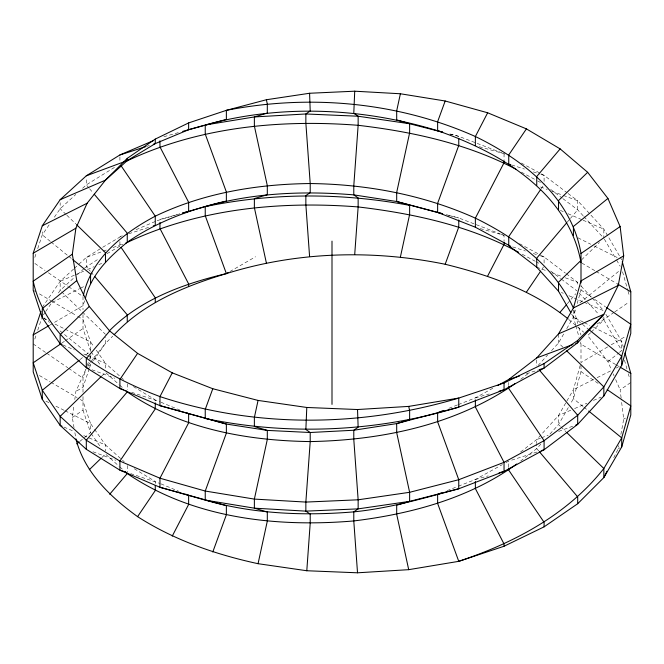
<?xml version="1.0" encoding="UTF-8"?>
<svg xmlns="http://www.w3.org/2000/svg" width="664" height="664" viewBox="0 0 664 664"><rect width="100%" height="100%" fill="white"/><g stroke="black" fill="none" stroke-linecap="round" stroke-linejoin="round"><path stroke-width="0.5" stroke-dasharray="3.32 2.49" d="M74.036 427.649L72.326 417.507L73.97 405.488M74.791 399.471L75.887 391.453L86.702 367.433M613.76 457.712L618.275 448.681L618.831 445.619M620.881 434.414L623.687 419.125L621.23 398.931M566.757 328.638L573.43 317.027L575.862 308.328M577.215 303.506L581 289.985L581 284.906M580.187 365.441L573.43 389.585L566.243 402.093M581 365.573L581 371.616L573.43 398.657L570.351 404.019M34.819 257.408L36.122 253.49M37.74 248.585L42.28 234.857L50.356 223.071M34.819 339.047L36.445 334.141M37.74 330.216L41.633 318.446M84.643 300.75L83 305.647L50.099 324.962M83 392.258L83 378.206L85.963 369.4M87.275 365.49L89.25 359.622M89.582 358.643L91.715 354.061M89.25 368.686L83 387.278L75.887 391.453M89.582 367.707L90.57 364.777L92.86 361.49M563.67 333.992L558.532 342.931L551.045 351.198M565.728 402.99L558.532 415.49L536.744 439.543L519.945 452.466M568.293 407.588L558.532 424.562L549.004 435.086M541.193 188.709L542.928 186.144M541.807 269.435L543.517 266.911M54.39 217.178L60.158 208.753L75.845 194.436M42.28 307.415L60.158 281.32L73.604 269.044M43.434 314.802L45.16 312.279M45.741 311.441L50.929 303.863M58.432 292.915L60.158 290.392L74.351 277.428M93.433 360.668L105.468 343.404L112.731 336.142M90.279 362.527L87.117 366.511L90.57 364.777M90.91 361.731L105.468 343.404L105.468 337.362M567.131 222.291L569.77 219.178M570.434 218.398L577.697 209.824L577.697 200.752L567.861 193.324M567.297 303.73L575.746 293.762M538.106 365.474L547.642 354.958M540.836 444.108L536.744 448.615L520.742 460.924M101.75 376.007L105.468 372.404L118.989 384.522M101.791 457.612L105.468 454.043L118.989 466.153M581.556 259.848L599.385 242.559M590.603 332.714L587.657 335.561L607.925 361.706L611.586 370.147M591.333 332L603.842 319.874L603.842 316.844M82.568 188.294L86.303 184.882L116.466 166.166M74.351 268.364L78.086 264.953M78.833 264.264L86.303 257.449L101.816 247.821M77.339 274.705L84.062 268.563M84.809 267.882L99.226 258.495M80.103 359.531L82.519 357.572M85.739 354.958L90.57 351.04L83 328.531L83 314.487M79.838 441.386L90.57 432.671L90.57 423.599L83 401.097L77.663 397.968M579.871 302.859L620.11 270.173M607.925 361.706L618.657 352.991M619.421 352.368L621.72 350.501L603.842 319.874L601.775 317.624M520.742 379.285L529.548 372.521M61.901 343.047L64.433 341.313M65.271 340.732L83 328.531M72.326 417.507L83 410.169L83 396.118M597.036 324.09L613.918 312.478M614.764 311.897L629.115 302.02M621.114 397.919L620.126 389.843L630.8 382.497M102.671 247.29L122.774 235.363M106.987 253.681L122.774 244.435M607.676 346.89L581 362.544L581 341.171M611.237 344.799L625.463 336.449M623.687 419.125L625.463 418.079M229.902 271.559L255.549 256.752M458.384 404.567L475.366 397.885L494.306 387.419M458.384 486.197L475.366 479.516L502.424 464.568M506.034 462.576L508.74 461.082L508.74 467.132M52.298 302.377L79.63 288.641M80.543 288.176L85.1 285.893M593.475 379.509L573.43 389.585L573.43 398.657L583.092 406.501M597.119 377.675L611.702 370.346M616.258 368.055L618.076 367.142M618.275 448.681L619.993 447.81M74.318 275.211L60.158 281.32L60.158 290.392M75.264 274.805L83.755 271.136M87.532 269.509L94.139 266.662M98.861 264.621L101.692 263.401M570.799 410.194L558.532 415.49L558.532 424.562L560.018 426.006M574.576 408.567L586.851 403.272M593.458 400.425L601.011 397.163M136.12 229.653L156.148 221.087M157.102 220.68L179.645 213.883L159.958 219.452L159.958 221.469M448.955 408.277L457.446 404.932M447.063 490.654L457.446 486.571M106.298 250.029L86.303 257.449L86.303 266.513L90.262 271.194M112.971 247.556L123.446 243.671M540.554 438.132L536.744 439.543L536.744 443.577M541.509 437.775L548.173 435.302M558.648 431.417L572.932 426.122M146.42 146.453L149.367 145.507M119.91 236.591L121.877 235.961M128.75 233.753L149.367 227.146M526.419 373.774L538.197 369.997M511.687 460.135L537.217 451.952M163.9 136.709L178.749 132.51M475.366 397.885L489.21 393.968M475.366 479.516L488.223 475.889M449.736 134.02L458.758 136.336L502.108 152.952M448.731 215.402L458.758 217.966L500.183 233.852M450.117 134.045L458.758 136.336M446.274 214.663L458.758 217.966M479.325 146.711L504.042 153.691L505.86 154.679M480.313 228.623L504.042 235.33L504.042 241.372M511.687 164.971L524.452 169.063M533.292 171.901L540.164 174.109M541.143 174.424L544.09 175.362L567.039 192.709M512.666 246.917L525.431 251.017M533.292 253.532L539.185 255.424M540.164 255.74L544.09 257.001L565.404 273.103M131.696 392.299L160.024 401.844M130.708 473.615L160.024 483.475M540.554 186.974L547.227 189.447M551.983 191.215L562.458 195.1M563.412 195.457L577.697 200.752L603.842 229.163L619.678 256.296M536.744 267.202L545.318 270.381M551.983 272.854L561.512 276.382M565.321 277.801L577.697 282.391L577.697 286.425M92.014 369.782L114.872 378.264M92.968 451.769L115.827 460.252M501.146 234.218L504.042 235.33M160.978 402.243L180.052 410.186M160.978 483.873L179.097 491.418M560.424 210.43L563.255 211.65M567.969 213.692L582.129 219.801M583.075 220.207L603.842 229.163L603.842 238.235M561.362 292.475L563.255 293.289M568.915 295.729L583.075 301.838M584.021 302.244L603.842 310.802M62.989 345.006L74.318 349.895M83.755 353.97L86.586 355.19M87.532 355.597L105.468 363.341L120.491 376.795M63.935 427.052L74.318 431.534M83.755 435.601L105.468 444.971L124.251 461.795M577.987 237.812L590.744 244.227M594.388 246.053L617.163 257.507M583.457 322.198L573.43 317.151L571.38 313.582M584.37 322.654L589.831 325.401M593.475 327.236L621.72 341.429L623.371 347.247M43.193 318.147L48.655 320.895M55.037 324.107L64.142 328.68M65.055 329.145L90.57 341.968L94.006 346.898M45.924 401.156L49.568 402.99M55.942 406.194L64.142 410.319M65.055 410.775L90.57 423.599L94.006 428.529M521.331 163.053L540.446 173.395M541.359 173.885L544.09 175.362L544.09 184.434M521.331 172.125L536.811 180.492M537.716 180.99L540.446 182.467M519.514 243.705L540.446 255.026M541.359 255.524L544.09 257.001L544.09 264.056M522.244 254.246L534.985 261.143M535.898 261.641L540.446 264.098M581.888 263.085L595.226 270.912M596.114 271.435L616.574 283.437M615.686 364.553L581 344.193L580.461 342.267M616.574 365.075L619.238 366.644M33.2 290.234L35.864 291.795M39.425 293.886L50.987 300.667M51.875 301.19L76.775 315.807M77.663 316.33L83 319.459L90.57 341.968L90.57 350.028M39.425 375.517L50.099 381.783M50.987 382.306L76.775 397.445M133.381 386.572L155.26 399.852L155.26 402.882M134.252 468.742L155.26 481.491L155.26 483.508M581 289.985L591.126 296.949M594.504 299.273L605.477 306.826M581 371.616L598.729 383.809M34.885 263.475L45.019 270.447M48.397 272.763L67.803 286.126M68.649 286.707L82.153 295.995M33.2 343.944L45.857 352.659M46.704 353.24L67.803 367.756M68.649 368.337L83 378.206M550.647 189.389L562.126 198.063M562.939 198.677L577.697 209.824L583.199 215.808M566.226 273.717L577.697 282.391M550.647 271.028L560.482 278.457M561.304 279.071L576.875 290.84M573.43 317.027L587.922 328.788M583.897 407.156L587.922 410.418M50.323 241.389L42.28 234.857L42.28 231.827M51.128 242.045L71.247 258.387M43.89 317.799L49.518 322.372M59.984 330.871L88.154 353.746M568.791 319.517L583.731 332.224M121.246 377.467L123.496 379.493M119.744 385.195L123.496 388.556M119.744 466.825L122.749 469.523M562.989 347.247L558.532 342.931L558.532 333.859M560.765 426.728L565.96 431.766M66.101 214.522L60.158 208.753L60.158 202.711M66.848 215.244L75.754 223.884M61.644 291.828L105.468 334.332M583.888 216.555L602.464 236.741M581.141 286.126L591.458 297.339M592.147 298.086L603.153 310.055M579.074 292.957L586.644 301.182M587.325 301.929L599.028 314.636M538.728 450.956L536.744 448.615L536.744 444.581M88.943 187.995L86.303 184.882L86.303 178.84M89.607 188.775L92.91 192.676M90.926 271.974L93.566 275.087M96.297 350.185L105.468 363.341L105.468 368.379M91.142 351.862L100.878 365.831M94.578 429.351L105.468 444.971L105.468 451.022M91.142 433.492L100.878 447.47M620.184 257.175L621.72 259.798M604.348 239.115L616.101 259.242M616.615 260.114L620.184 266.239M605.883 314.296L621.72 341.429L621.72 349.496M613.212 373.898L614.026 375.774M615.652 379.526L620.126 389.843M83 410.169L90.57 432.671M622.55 271.775L627.77 290.201M628.053 291.164L629.148 295.048M624.475 360.195L626.949 368.927M628.327 373.774L629.148 376.679M573.978 310.013L577.755 323.534M578.842 327.402L581 335.121M575.597 324.879L573.43 317.151L573.43 308.959M575.862 325.85L579.108 337.436M74.891 432.721L75.746 437.792M536.744 359.929L536.744 365.972M508.74 382.472L508.74 385.493M504.042 153.691L504.042 159.742M127.256 383.858L127.256 389.909M127.256 465.497L127.256 472.552M119.91 156.97L119.91 162.008M119.91 241.63L119.91 245.663M90.57 355.705L90.57 359.739M83 296.576L83 309.623"/><path stroke-width="1" d="M306.793 407.472L305.855 429.508L310.212 432.505L353.787 430.239L396.69 423.599L458.758 407.14L504.042 389.776L544.09 368.105L577.697 342.715L603.842 314.313L618.275 285.412L623.687 255.856L620.126 226.573L607.925 198.436L587.657 172.3L560.15 148.894L526.419 128.882L487.658 112.78L445.179 100.994L400.392 93.765L354.717 91.2L309.59 93.259L266.38 99.741L226.366 110.34L188.634 122.915L155.26 139.083L127.256 158.356L105.468 180.135L87.117 203.242L75.887 228.184L72.326 254.237L76.767 280.606L89.283 306.469L109.701 330.987L137.581 353.373L172.25 372.844L212.787 388.731L258.064 400.425L306.793 407.472L357.522 409.53L408.709 406.401L458.758 398.068L504.042 382.979L544.09 363.573L577.697 340.449L603.842 314.313L558.532 333.859L536.744 357.913L508.74 379.451L497.917 385.427M625.023 353.065L630.8 373.425L630.8 414.95L621.72 446.947L603.842 477.574L577.697 503.719L544.09 526.842L504.042 546.248L458.758 561.337L408.709 569.67L357.522 572.8L306.793 570.741L310.212 523.207L310.212 514.135L305.855 511.139L254.37 508.167L205.242 500.108L159.958 487.285L119.91 470.154L86.303 449.296L60.158 425.425L42.28 399.321L33.2 371.865L33.2 334.88L40.985 311.341M354.717 91.2L353.787 113.237L358.145 116.233L409.63 123.745L442.722 132.219M354.717 254.47L358.145 206.936L358.145 197.864L353.787 194.876C304.112 190.717 253.341 192.743 205.242 206.628L205.242 215.7L226.366 273.601C296.949 251.49 372.911 249.523 445.179 264.264C488.762 274.996 532.794 290.218 568.01 318.844M258.064 400.425L254.37 417.465L254.37 426.537L267.31 430.405L310.212 432.505L310.212 441.577L305.855 502.075L305.855 511.139L358.145 508.873L409.63 501.361L458.758 488.77L504.042 471.415L544.09 449.744L577.697 424.354L603.842 395.943L621.72 365.308L630.8 333.32L630.8 291.795L622.268 261.74M75.912 438.804C84.22 472.129 110.581 497.145 137.581 516.642C174.258 540.139 215.675 554.531 258.064 563.694L267.31 521.107L267.31 512.035L254.37 508.167L254.37 499.096L267.31 439.477L267.31 430.405L226.366 424.064L159.958 405.654L119.91 388.515L86.303 367.665L60.158 343.786L42.28 317.691L33.2 290.234L33.2 253.241L42.28 225.785L60.158 199.69L86.303 175.811L119.91 154.953L153.284 140.677M400.392 93.765L396.69 110.805L396.69 119.877L409.63 123.745L409.63 132.817L396.69 192.435L396.69 201.507L442.722 213.858M400.392 257.034L409.63 214.447L409.63 205.375C342.184 192.718 272.489 192.593 205.242 206.628M558.532 333.859L573.43 307.955L581 280.913L623.687 255.856M83.332 295.596C91.283 258.346 123.23 233.13 155.26 216.182C203.433 193 257.084 184.119 310.212 183.538C366.86 184.243 423.566 194.818 475.366 218.157C515.754 237.795 554.224 266.281 573.43 308.088M85.299 298.8C90.777 274.971 108.946 257.184 127.256 242.252C156.953 221.527 191.265 209.094 226.366 201.043L226.366 191.971L205.242 134.07L205.242 124.998C281.038 103.974 362.718 107.742 437.634 130.742L442.431 132.012M212.787 388.731L205.242 409.406L205.242 418.478C289.014 435.899 376.87 431.932 458.758 407.14L458.758 398.068C361.988 427.101 256.221 428.429 159.958 396.582C105.858 376.214 46.405 342.25 33.2 281.162L72.326 254.237M212.787 551.991L226.366 514.774L226.366 505.702L159.958 487.285L159.958 478.213L188.634 422.827L188.634 413.755L185.771 412.568M445.179 100.994L437.634 121.678L437.634 130.742C499.793 152.073 568.318 192.427 581 262.562M445.179 264.264L458.758 227.038L458.758 219.983M606.996 471.257L603.842 477.574L603.842 468.51L621.72 437.875L630.8 405.878L607.17 389.619M172.25 372.844L159.958 396.582L159.958 405.654L226.366 424.064L226.366 433.135L205.242 491.045L205.242 500.108C253.341 514.002 304.112 516.028 353.787 511.869C389.643 508.3 424.097 498.041 458.758 488.77L458.758 479.707L437.634 421.798L437.634 412.726L443.295 410.501M172.25 536.114L188.634 504.466L188.634 495.394L185.771 494.199M487.658 112.78L475.366 136.518L475.366 145.59M487.658 276.05L504.042 244.402L504.042 242.385M137.581 353.373L119.91 379.443L119.91 388.515L123.836 389.776M137.581 516.642L155.26 490.563L155.26 485.525M526.419 128.882L508.74 154.953L508.74 164.025L510.707 164.655M540.612 189.564L508.74 236.591L508.74 245.663L536.744 267.202L558.532 291.247L570.866 312.686M526.419 292.143L540.67 271.119M109.701 330.987L86.303 358.593L86.303 367.665L88.204 368.371M515.139 383.593C455.653 424.96 381.709 440.224 310.212 441.577C246.552 440.689 180.525 428.703 127.256 391.926L86.303 440.224L86.303 449.296M109.701 494.257L127.256 473.556C193.017 518.302 276.224 527.523 353.787 520.941C411.149 513.919 469.406 498.291 516.741 463.995M560.15 148.894L536.744 176.491L536.744 185.563M566.467 223.071L536.744 258.13L536.744 267.202M560.15 312.163L566.649 304.494M114.183 334.689C143.781 302.842 185.505 285.885 226.366 273.601L228.134 272.58M89.283 306.469L60.158 334.714L60.158 343.786L62.051 344.599M101.011 376.729L60.158 416.353L60.158 425.425L62.051 426.238M89.283 469.738L101.052 458.318M587.657 172.3L558.532 200.545L558.532 209.617M580.817 260.57L558.532 282.183L558.532 291.247M109.22 330.971C140.502 299.223 183.87 283.677 226.366 273.601M76.767 280.606L42.28 308.619L42.28 317.691M79.298 360.187L42.28 390.258L42.28 399.321M76.767 443.876L79.066 442.008M607.925 198.436L573.43 226.449L573.43 235.521M61.055 343.628L33.2 362.793L42.28 390.258L60.158 416.353L86.303 440.224L119.91 461.082L159.958 478.213L205.242 491.045L254.37 499.096L305.855 502.075L358.145 499.801L409.63 492.298L458.758 479.707L504.042 462.343L544.09 440.672L577.697 415.282L603.842 386.871L621.72 356.236L630.8 324.248L606.323 307.407M581 282.93L581 253.49L620.126 226.573M33.2 253.241L75.887 228.184M33.2 334.88L49.211 325.484M42.28 225.785L87.117 203.242M573.43 307.955L618.275 285.412M60.158 199.69L105.468 180.135L127.256 160.622L155.26 143.615L188.634 129.721L226.366 119.404L226.366 110.34C309.474 94.047 397.777 101.891 475.366 136.518C523.614 159.899 571.472 197.59 581 253.49M125.629 161.576C197.582 127.123 279.378 119.155 358.145 125.305C412.46 131.671 467.149 143.59 515.87 169.171M125.629 243.215C197.582 208.762 279.378 200.785 358.145 206.936C413.456 213.459 469.265 225.619 518.601 252.278M441.411 492.879L437.634 494.365L437.634 503.436L458.758 561.337C513.729 543.011 567.371 514.749 603.842 468.51L566.699 432.488M86.303 175.811L127.256 160.622L127.256 158.356M536.744 357.913L572.932 344.483M575.796 343.421L577.697 342.715L577.697 340.449M575.796 425.06L577.697 424.354L577.697 415.282L539.392 370.097M119.91 154.953L145.441 146.769M153.293 144.246L155.26 143.615L155.26 139.083M153.293 225.884L155.26 225.254L155.26 216.182L121.072 165.734M508.74 379.451L519.547 375.982M539.185 369.682L544.09 368.105L544.09 363.573M541.143 450.69L544.09 449.744L544.09 440.672L508.74 388.515L508.74 386.506M182.7 131.397L204.255 125.272M182.6 213.044L204.255 206.911M182.7 213.028L188.634 211.351L188.634 202.279L159.958 146.893L159.958 140.843M499.096 391.179L504.042 389.776L504.042 382.979M499.096 472.809L504.042 471.415L504.042 462.343L475.366 406.957L475.366 399.902M205.242 124.998L254.37 116.939L305.855 113.967L358.145 116.233L358.145 125.305L353.787 185.804L353.787 194.876L396.69 201.507L442.431 213.65M258.064 563.694L306.793 570.741M510.707 246.294L475.366 227.221L437.634 212.38L437.634 203.308L458.758 145.408L458.758 138.353M125.803 472.038L119.91 470.154L119.91 461.082L155.26 408.924L155.26 402.882M617.462 283.96L630.8 291.795M620.126 367.159L630.8 373.425M588.727 329.444L621.72 356.236L621.72 365.308M588.727 411.074L621.72 437.875L621.72 446.947M72.857 259.69L90.57 274.074L90.57 283.138M125.753 390.581L127.256 391.926M124.998 471.54L127.256 473.556M566.699 350.849L603.842 386.871L603.842 395.943M76.501 224.606L105.468 252.702L105.468 261.774M539.392 451.727L577.697 496.913L577.697 503.719M94.23 194.228L127.256 233.18L127.256 242.252M94.886 276.647L127.256 314.819L127.256 321.617M121.072 247.373L155.26 297.812L155.26 302.352M408.709 406.401L409.63 410.659L409.63 419.731L396.69 423.599L396.69 432.671L409.63 492.298L409.63 501.361L396.69 505.238L396.69 514.301L408.709 569.67M266.38 99.741L267.31 103.999L267.31 113.071L254.37 116.939L254.37 126.011L267.31 185.638L267.31 194.71L254.37 198.577L254.37 207.641L266.38 263.01M357.522 409.53L358.145 427.243L353.787 430.239L353.787 439.302L358.145 499.801L358.145 508.873L353.787 511.869L353.787 520.941L357.522 572.8M309.59 93.259L310.212 110.971L305.855 113.967L305.855 123.039L310.212 183.538L310.212 192.601L305.855 195.598L305.855 204.67L309.59 256.528M544.09 526.842L544.09 522.311L508.74 470.154L508.74 468.137M504.042 160.746L504.042 162.763L475.366 218.157L475.366 227.221M504.042 546.248L504.042 543.974L475.366 488.588L475.366 481.533M332 241.123L332 404.393M188.634 122.915L188.634 129.721M188.634 286.184L188.634 283.918L159.958 228.524L159.958 222.482"/></g></svg>
